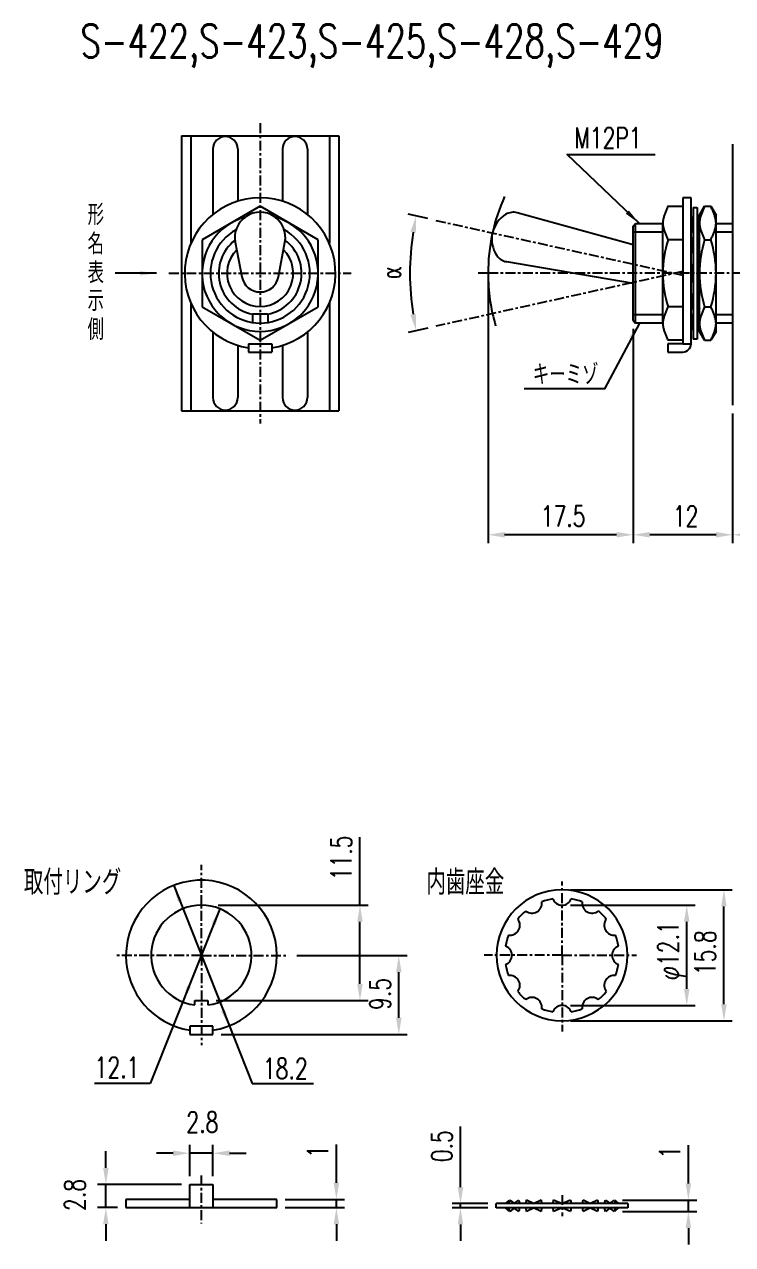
# Model space of a CAD drawing. Extents: x 10 to 170, y 35 to 182.
# Drawn here: x 10.1 to 95.5, y 34.9 to 182.1 of the extents above; entities that cross this region are included whole.
import ezdxf

# ---------------------------------------------------------------- set-up
doc = ezdxf.new("R2010")
doc.units = 0
doc.header["$LTSCALE"] = 0.2
doc.linetypes.add('CENTERX4', pattern=[10.5, 6, -1.5, 1.5, -1.5])
doc.layers.get('0').update_dxf_attribs({"linetype": 'CONTINUOUS'})
doc.layers.get('DEFPOINTS').update_dxf_attribs({"linetype": 'CONTINUOUS'})
for name, color, linetype in [('CENTER', 2, 'CENTERX4'), ('DIM', 4, 'CONTINUOUS'), ('FILE', 7, 'CONTINUOUS'), ('GAIKEI', 7, 'CONTINUOUS')]:
    doc.layers.add(name, color=color, linetype=linetype)
doc.styles.get("Standard").update_dxf_attribs({"font": 'txt.shx', "width": 0.72, "bigfont": 'extfont.shx'})
doc.dimstyles.get("Standard").update_dxf_attribs({"dimscale": 2, "dimtxt": 1.25, "dimasz": 1, "dimexe": 0.5, "dimexo": 0.5, "dimgap": 0.5, "dimtad": 3, "dimcen": 0.09, "dimclrd": 256, "dimclre": 256, "dimazin": 3, "dimtfac": 0.8, "dimtmove": 0, "dimatfit": 3})

# ---------------------------------------------------------------- blocks, each defined once
blk = doc.blocks.new('*D2')
at = {"linetype": 'BYBLOCK'}
for p, q in [((75.942261, 77.685994), (95.469611, 77.685994)), ((94.469611, 63.885994), (94.469611, 75.685994)), ((75.942261, 61.885994), (95.469611, 61.885994))]:
    blk.add_line(p, q, dxfattribs=at)
for points in [[(94.136278, 75.685994), (94.802944, 75.685994), (94.469611, 77.685994)], [(94.136278, 63.885994), (94.802944, 63.885994), (94.469611, 61.885994)]]:
    blk.add_solid(points, dxfattribs=at)
at = {"layer": 'DEFPOINTS', "color": 0, "linetype": 'BYBLOCK'}
for p in [(74.942261, 77.685994), (94.469611, 77.685994), (74.942261, 61.885994)]:
    blk.add_point(p, dxfattribs=at)
at = {"color": 0, "linetype": 'BYBLOCK', "width": 0.72}
blk.add_text('15.8', height=2.5, rotation=90, dxfattribs=at).set_placement((93.469611, 67.385994))
blk = doc.blocks.new('*D3')
at = {"linetype": 'BYBLOCK'}
for p, q in [((19.905862, 44.141152), (19.905862, 46.141152)), ((29.024078, 42.141152), (18.905862, 42.141152)), ((19.905862, 39.341152), (19.905862, 42.141152)), ((19.905862, 39.341152), (19.905862, 42.141152)), ((21.324078, 39.341152), (18.905862, 39.341152)), ((19.905862, 37.341152), (19.905862, 35.341152))]:
    blk.add_line(p, q, dxfattribs=at)
for points in [[(19.572529, 44.141152), (20.239195, 44.141152), (19.905862, 42.141152)], [(19.572529, 37.341152), (20.239195, 37.341152), (19.905862, 39.341152)]]:
    blk.add_solid(points, dxfattribs=at)
at = {"layer": 'DEFPOINTS', "color": 0, "linetype": 'BYBLOCK'}
for p in [(19.905862, 42.141152), (30.024078, 42.141152), (22.324078, 39.341152)]:
    blk.add_point(p, dxfattribs=at)
at = {"color": 0, "linetype": 'BYBLOCK', "width": 0.72}
blk.add_text('2.8', height=2.5, rotation=90, dxfattribs=at).set_placement((17.405862, 38.941152))
blk = doc.blocks.new('*D5')
at = {"linetype": 'BYBLOCK'}
for p, q in [((75.942261, 75.835994), (90.988515, 75.835994)), ((89.988515, 65.735994), (89.988515, 73.835994)), ((75.942261, 63.735994), (90.988515, 63.735994))]:
    blk.add_line(p, q, dxfattribs=at)
for points in [[(89.655182, 73.835994), (90.321848, 73.835994), (89.988515, 75.835994)], [(89.655182, 65.735994), (90.321848, 65.735994), (89.988515, 63.735994)]]:
    blk.add_solid(points, dxfattribs=at)
at = {"layer": 'DEFPOINTS', "color": 0, "linetype": 'BYBLOCK'}
for p in [(74.942261, 75.835994), (89.988515, 75.835994), (74.942261, 63.735994)]:
    blk.add_point(p, dxfattribs=at)
at = {"color": 0, "linetype": 'BYBLOCK', "width": 0.72}
blk.add_text('φ12.1', height=2.5, rotation=90, dxfattribs=at).set_placement((88.988515, 66.785994))
blk = doc.blocks.new('*D6')
at = {"linetype": 'BYBLOCK'}
for p, q in [((28.024078, 45.905812), (26.024078, 45.905812)), ((30.024078, 43.141152), (30.024078, 46.905812)), ((32.824078, 45.905812), (30.024078, 45.905812)), ((32.824078, 45.905812), (30.024078, 45.905812)), ((32.824078, 43.141152), (32.824078, 46.905812)), ((34.824078, 45.905812), (36.824078, 45.905812))]:
    blk.add_line(p, q, dxfattribs=at)
for points in [[(28.024078, 46.239145), (28.024078, 45.572478), (30.024078, 45.905812)], [(34.824078, 46.239145), (34.824078, 45.572478), (32.824078, 45.905812)]]:
    blk.add_solid(points, dxfattribs=at)
at = {"layer": 'DEFPOINTS', "color": 0, "linetype": 'BYBLOCK'}
for p in [(30.024078, 45.905812), (30.024078, 42.141152), (32.824078, 42.141152)]:
    blk.add_point(p, dxfattribs=at)
at = {"color": 0, "linetype": 'BYBLOCK', "width": 0.72}
blk.add_text('2.8', height=2.5, dxfattribs=at).set_placement((29.624078, 48.405812))
blk = doc.blocks.new('*D9')
at = {"linetype": 'BYBLOCK'}
for p, q in [((42.943522, 69.742532), (56.2479, 69.742532)), ((55.2479, 62.242532), (55.2479, 67.742532)), ((33.824078, 60.242532), (56.2479, 60.242532))]:
    blk.add_line(p, q, dxfattribs=at)
for points in [[(54.914567, 67.742532), (55.581233, 67.742532), (55.2479, 69.742532)], [(54.914567, 62.242532), (55.581233, 62.242532), (55.2479, 60.242532)]]:
    blk.add_solid(points, dxfattribs=at)
at = {"layer": 'DEFPOINTS', "color": 0, "linetype": 'BYBLOCK'}
for p in [(41.943522, 69.742532), (55.2479, 69.742532), (32.824078, 60.242532)]:
    blk.add_point(p, dxfattribs=at)
at = {"color": 0, "linetype": 'BYBLOCK', "width": 0.72}
blk.add_text('9.5', height=2.5, rotation=90, dxfattribs=at).set_placement((54.2479, 63.192532))
blk = doc.blocks.new('*D10')
at = {"linetype": 'BYBLOCK'}
for p, q in [((83.517617, 145.360987), (83.517617, 119.518594)), ((95.517617, 135.160987), (95.517617, 119.518594)), ((93.517617, 120.518594), (85.517617, 120.518594))]:
    blk.add_line(p, q, dxfattribs=at)
for points in [[(85.517617, 120.851928), (85.517617, 120.185261), (83.517617, 120.518594)], [(93.517617, 120.851928), (93.517617, 120.185261), (95.517617, 120.518594)]]:
    blk.add_solid(points, dxfattribs=at)
at = {"layer": 'DEFPOINTS', "color": 0, "linetype": 'BYBLOCK'}
for p in [(83.517617, 146.360987), (95.517617, 136.160987), (83.517617, 120.518594)]:
    blk.add_point(p, dxfattribs=at)
at = {"color": 0, "linetype": 'BYBLOCK', "width": 0.72}
blk.add_text('12', height=2.5, dxfattribs=at).set_placement((88.317617, 121.518594))
blk = doc.blocks.new('*D11')
at = {"linetype": 'BYBLOCK'}
for p, q in [((66.017617, 151.060987), (66.017617, 119.518594)), ((83.517617, 145.360987), (83.517617, 119.518594)), ((81.517617, 120.518594), (68.017617, 120.518594))]:
    blk.add_line(p, q, dxfattribs=at)
for points in [[(68.017617, 120.851928), (68.017617, 120.185261), (66.017617, 120.518594)], [(81.517617, 120.851928), (81.517617, 120.185261), (83.517617, 120.518594)]]:
    blk.add_solid(points, dxfattribs=at)
at = {"layer": 'DEFPOINTS', "color": 0, "linetype": 'BYBLOCK'}
for p in [(66.017617, 152.060987), (83.517617, 146.360987), (66.017617, 120.518594)]:
    blk.add_point(p, dxfattribs=at)
at = {"color": 0, "linetype": 'BYBLOCK', "width": 0.72}
blk.add_text('17.5', height=2.5, dxfattribs=at).set_placement((72.367617, 121.518594))
blk = doc.blocks.new('*D15')
at = {"linetype": 'BYBLOCK'}
for p, q in [((120.617617, 139.566681), (120.617617, 119.518594)), ((95.517617, 135.160987), (95.517617, 119.518594)), ((118.617617, 120.518594), (97.517617, 120.518594))]:
    blk.add_line(p, q, dxfattribs=at)
for points in [[(97.517617, 120.851928), (97.517617, 120.185261), (95.517617, 120.518594)], [(118.617617, 120.851928), (118.617617, 120.185261), (120.617617, 120.518594)]]:
    blk.add_solid(points, dxfattribs=at)
at = {"layer": 'DEFPOINTS', "color": 0, "linetype": 'BYBLOCK'}
for p in [(120.617617, 140.566681), (95.517617, 136.160987), (95.517617, 120.518594)]:
    blk.add_point(p, dxfattribs=at)
at = {"color": 0, "linetype": 'BYBLOCK', "width": 0.72}
blk.add_text('25.1', height=2.5, dxfattribs=at).set_placement((105.667617, 121.518594))
blk = doc.blocks.new('*D17')
at = {"linetype": 'BYBLOCK'}
for p, q in [((47.716257, 42.341152), (47.716257, 46.941152)), ((41.524078, 40.341152), (48.716257, 40.341152)), ((47.716257, 39.341152), (47.716257, 40.341152)), ((41.524078, 39.341152), (48.716257, 39.341152)), ((47.716257, 37.341152), (47.716257, 35.341152))]:
    blk.add_line(p, q, dxfattribs=at)
for points in [[(47.382923, 42.341152), (48.04959, 42.341152), (47.716257, 40.341152)], [(47.382923, 37.341152), (48.04959, 37.341152), (47.716257, 39.341152)]]:
    blk.add_solid(points, dxfattribs=at)
at = {"layer": 'DEFPOINTS', "color": 0, "linetype": 'BYBLOCK'}
for p in [(40.524078, 40.341152, 0.001526), (47.716257, 40.341152), (40.524078, 39.341152, 0.001526)]:
    blk.add_point(p, dxfattribs=at)
at = {"color": 0, "linetype": 'BYBLOCK', "width": 0.72}
blk.add_text('1', height=2.5, rotation=90, dxfattribs=at).set_placement((46.716257, 45.341152))
blk = doc.blocks.new('*D18')
at = {"linetype": 'BYBLOCK'}
for p, q in [((62.689692, 41.822943), (62.689692, 49.122943)), ((65.992261, 39.822943), (61.689692, 39.822943)), ((62.689692, 39.322943), (62.689692, 39.822943)), ((65.992261, 39.322943), (61.689692, 39.322943)), ((62.689692, 37.322943), (62.689692, 35.322943))]:
    blk.add_line(p, q, dxfattribs=at)
for points in [[(62.356359, 41.822943), (63.023025, 41.822943), (62.689692, 39.822943)], [(62.356359, 37.322943), (63.023025, 37.322943), (62.689692, 39.322943)]]:
    blk.add_solid(points, dxfattribs=at)
at = {"layer": 'DEFPOINTS', "color": 0, "linetype": 'BYBLOCK'}
for p in [(62.689692, 39.822943), (66.992261, 39.822943, 0.001526), (66.992261, 39.322943, 0.001526)]:
    blk.add_point(p, dxfattribs=at)
at = {"color": 0, "linetype": 'BYBLOCK', "width": 0.72}
blk.add_text('0.5', height=2.5, rotation=90, dxfattribs=at).set_placement((61.689692, 44.822943))
blk = doc.blocks.new('*D19')
at = {"linetype": 'BYBLOCK'}
for p, q in [((90.185207, 42.262565), (90.185207, 46.862565)), ((82.253334, 40.262565), (91.185207, 40.262565)), ((90.185207, 38.88332), (90.185207, 40.262565)), ((82.253334, 38.88332), (91.185207, 38.88332)), ((90.185207, 36.88332), (90.185207, 34.88332))]:
    blk.add_line(p, q, dxfattribs=at)
for points in [[(89.851874, 42.262565), (90.518541, 42.262565), (90.185207, 40.262565)], [(89.851874, 36.88332), (90.518541, 36.88332), (90.185207, 38.88332)]]:
    blk.add_solid(points, dxfattribs=at)
at = {"layer": 'DEFPOINTS', "color": 0, "linetype": 'BYBLOCK'}
for p in [(81.253334, 40.262565, 0.001526), (90.185207, 40.262565), (81.253334, 38.88332, 0.001526)]:
    blk.add_point(p, dxfattribs=at)
at = {"color": 0, "linetype": 'BYBLOCK', "width": 0.72}
blk.add_text('1', height=2.5, rotation=90, dxfattribs=at).set_placement((89.185207, 45.262565))
blk = doc.blocks.new('*D21')
at = {"linetype": 'BYBLOCK'}
for p, q in [((50.560727, 75.835983), (50.560727, 84.035983)), ((33.435594, 75.835983), (51.560727, 75.835983)), ((50.560727, 66.335994), (50.560727, 73.835983)), ((33.224078, 64.335994), (51.560727, 64.335994))]:
    blk.add_line(p, q, dxfattribs=at)
for points in [[(50.227394, 73.835983), (50.89406, 73.835983), (50.560727, 75.835983)], [(50.227394, 66.335994), (50.89406, 66.335994), (50.560727, 64.335994)]]:
    blk.add_solid(points, dxfattribs=at)
at = {"layer": 'DEFPOINTS', "color": 0, "linetype": 'BYBLOCK'}
for p in [(32.435594, 75.835983, 0.001526), (32.224078, 64.335994, 0.001526), (50.560727, 64.335994)]:
    blk.add_point(p, dxfattribs=at)
at = {"color": 0, "linetype": 'BYBLOCK', "width": 0.72}
blk.add_text('11.5', height=2.5, rotation=90, dxfattribs=at).set_placement((49.560727, 78.835983))

msp = doc.modelspace()

# ---------------------------------------------------------------- linework, layer by layer
at = {"layer": 'CENTER'}
for p, q in [((38.517617, 170.160987, 0.001526), (38.517617, 133.960987, 0.001526)), ((59.716885, 158.445956, 0.001526), (89.517617, 151.839292, 0.001526)), ((27.517617, 152.060987, 0.001526), (49.517617, 152.060987, 0.001526)), ((89.517617, 152.282682, 0.001526), (59.716885, 145.676018, 0.001526)), ((66.017617, 152.060987, 0.001526), (64.517617, 152.060987, 0.001526)), ((121.820165, 152.060987, 0.001526), (66.017617, 152.060987, 0.001526)), ((31.435594, 75.835983, 0.001526), (31.435594, 80.691255, 0.001526)), ((74.942261, 69.785994, 0.001526), (74.942261, 78.68791, 0.001526)), ((31.435594, 69.742532, 0.001526), (31.435594, 75.835983, 0.001526)), ((31.435594, 69.742532, 0.001526), (20.959293, 69.742532, 0.001526)), ((31.435594, 69.742532, 0.001526), (41.943522, 69.742532, 0.001526)), ((31.435594, 69.742532, 0.001526), (31.435594, 58.923841, 0.001526)), ((74.942261, 69.785994, 0.001526), (65.536469, 69.785994, 0.001526)), ((74.942261, 69.785994, 0.001526), (83.908927, 69.785994, 0.001526)), ((74.942261, 69.785994, 0.001526), (74.942261, 60.585635, 0.001526)), ((31.424078, 43.226662, 0.001526), (31.424078, 37.414632, 0.001526)), ((74.942261, 40.862397, 0.001526), (74.942261, 38.296542, 0.001526))]:
    msp.add_line(p, q, dxfattribs=at)
at = {"layer": 'DIM'}
for p, q in [((58.740589, 158.662395, 0.001526), (56.366534, 159.188711, 0.001526)), ((26.017617, 152.060987, 0.001526), (21.017617, 152.060987, 0.001526)), ((58.740589, 145.459579, 0.001526), (56.366534, 144.933263, 0.001526)), ((28.089847, 78.205154, 0.001526), (37.538231, 54.306728, 0.001526)), ((33.659651, 75.407802, 0.001526), (25.268582, 54.306728, 0.001526)), ((25.268582, 54.306728, 0.001526), (18.552038, 54.306728, 0.001526)), ((37.538231, 54.306728, 0.001526), (44.971121, 54.306728, 0.001526))]:
    msp.add_line(p, q, dxfattribs=at)
at = {"layer": 'DIM', "flags": 128}
for points in [[(84.267617, 158.060987), (75.553205, 166.375398), (86.165071, 166.375398)], [(84.267617, 146.060987), (80.080038, 138.110987), (70.364185, 138.110987)]]:
    msp.add_lwpolyline(points, dxfattribs=at)
at = {"layer": 'DIM'}
for radius, start, end in [(22.499999, 155.655355, 180), (31.931694, 171.089232, 188.910768), (22.499999, 180, 196.322555)]:
    msp.add_arc((88.517615, 152.060987, 0.001526), radius, start, end, dxfattribs=at)
for points in [[(82.638822, 159.251095, 0.001526), (83.002344, 159.632106, 0.001526), (84.267617, 158.060987, 0.001526)], [(56.64378, 157.069, 0.001526), (57.298844, 156.945161, 0.001526), (57.34283, 158.972271, 0.001526)], [(24.017617, 151.797682, 0.001526), (24.017617, 152.324292, 0.001526), (26.017617, 152.060987, 0.001526)], [(57.298844, 147.176813, 0.001526), (56.64378, 147.052974, 0.001526), (57.34283, 145.149703, 0.001526)], [(83.568499, 144.168749, 0.001526), (83.102574, 144.41417, 0.001526), (84.267617, 146.060987, 0.001526)], [(29.070039, 76.442045, 0.001526), (28.580313, 76.248429, 0.001526), (28.089847, 78.205154, 0.001526)], [(33.165288, 73.452058, 0.001526), (32.675949, 73.646648, 0.001526), (33.659651, 75.407802, 0.001526)], [(29.682869, 66.119931, 0.001526), (30.172208, 65.92534, 0.001526), (29.188506, 64.164187, 0.001526)], [(33.80115, 63.043019, 0.001526), (34.290876, 63.236635, 0.001526), (34.781342, 61.27991, 0.001526)]]:
    msp.add_solid(points, dxfattribs=at)
at = {"layer": 'GAIKEI', "linetype": 'CONTINUOUS'}
for p, q in [((29.017617, 168.660987, 0.001526), (29.017617, 135.460987, 0.001526)), ((29.017617, 168.660987, 0.001526), (48.017617, 168.660987, 0.001526)), ((30.167617, 168.660987, 0.001526), (30.167617, 155.678652, 0.001526)), ((46.867617, 168.660987, 0.001526), (46.867617, 155.678652, 0.001526)), ((48.017617, 168.660987, 0.001526), (48.017617, 135.460987, 0.001526)), ((32.817617, 167.060987, 0.001526), (32.817617, 159.154646, 0.001526)), ((35.817617, 167.060987, 0.001526), (35.817617, 160.751211, 0.001526)), ((41.217617, 167.060987, 0.001526), (41.217617, 160.751211, 0.001526)), ((44.217617, 167.060987, 0.001526), (44.217617, 159.154646, 0.001526)), ((95.517617, 167.660987, 0.001526), (95.517617, 136.160987, 0.001526)), ((89.501712, 161.160987, 0.001526), (89.501712, 143.560987, 0.001526)), ((90.501712, 161.160987, 0.001526), (89.501712, 161.160987, 0.001526)), ((90.501712, 143.560987, 0.001526), (90.501712, 161.160987, 0.001526)), ((38.517617, 160.14389, 0.001526), (31.517617, 156.102439, 0.001526)), ((45.517617, 156.102439, 0.001526), (38.517617, 160.14389, 0.001526)), ((83.517617, 155.506794, 0.001526), (69.53448, 159.362038, 0.001526)), ((87.726926, 160.143882, 0.001526), (89.501712, 160.143882, 0.001526)), ((90.759665, 160.010987, 0.001526), (91.259665, 160.010987, 0.001526)), ((90.759665, 160.010987, 0.001526), (90.759665, 152.007546, 0.001526)), ((91.259665, 160.010987, 0.001526), (91.259665, 152.060987, 0.001526)), ((91.517617, 159.06098, 0.001526), (92.142831, 160.143882, 0.001526)), ((91.517617, 145.060994, 0.001526), (91.517617, 159.06098, 0.001526)), ((92.142831, 160.143882, 0.001526), (92.892403, 160.143882, 0.001526)), ((92.892403, 160.143882, 0.001526), (93.517617, 159.06098, 0.001526)), ((93.517617, 145.060994, 0.001526), (93.517617, 159.06098, 0.001526)), ((83.517617, 157.760987, 0.001526), (83.817617, 158.060987, 0.001526)), ((83.517617, 146.360987, 0.001526), (83.517617, 157.760987, 0.001526)), ((83.817617, 146.060987, 0.001526), (83.817617, 158.060987, 0.001526)), ((83.817617, 158.060987, 0.001526), (87.102591, 158.060987, 0.001526)), ((87.101712, 146.060987, 0.001526), (87.102591, 158.060987, 0.001526)), ((90.501712, 158.060987, 0.001526), (90.645806, 158.060987, 0.001526)), ((90.520042, 158.372059, 0.001526), (90.759665, 158.870125, 0.001526)), ((90.520042, 158.372059, 0.001526), (90.759665, 158.468936, 0.001526)), ((90.759665, 157.77936, 0.001526), (90.520042, 158.372059, 0.001526)), ((90.520042, 157.283909, 0.001526), (90.759665, 157.876609, 0.001526)), ((91.259665, 158.870125, 0.001526), (91.499287, 158.372059, 0.001526)), ((91.259665, 157.876609, 0.001526), (91.499287, 157.283909, 0.001526)), ((91.261094, 158.468359, 0.001526), (91.499287, 158.372059, 0.001526)), ((91.499287, 158.372059, 0.001526), (91.261728, 157.784463, 0.001526)), ((91.373524, 158.060987, 0.001526), (91.518496, 158.060987, 0.001526)), ((93.517617, 158.060987, 0.001526), (95.517617, 158.060987, 0.001526)), ((31.517617, 156.102439, 0.001526), (31.517617, 148.019535, 0.001526)), ((45.517617, 148.019535, 0.001526), (45.517617, 156.102439, 0.001526)), ((83.517617, 157.060987, 0.001526), (87.102518, 157.060987, 0.001526)), ((89.501712, 156.102435, 0.001526), (87.726926, 156.102435, 0.001526)), ((90.501712, 157.060987, 0.001526), (90.759665, 157.060987, 0.001526)), ((90.511981, 156.331027, 0.001526), (90.759665, 156.399246, 0.001526)), ((90.759665, 155.431757, 0.001526), (90.511981, 156.331027, 0.001526)), ((90.759665, 157.187032, 0.001526), (90.520042, 157.283909, 0.001526)), ((91.499287, 157.283909, 0.001526), (91.259665, 157.187032, 0.001526)), ((91.259665, 157.060987, 0.001526), (91.517617, 157.060987, 0.001526)), ((91.507349, 156.331027, 0.001526), (91.259665, 155.431757, 0.001526)), ((91.263012, 156.398324, 0.001526), (91.507349, 156.331027, 0.001526)), ((92.142831, 156.102435, 0.001526), (92.892403, 156.102435, 0.001526)), ((93.517617, 157.060987, 0.001526), (95.517617, 157.060987, 0.001526)), ((35.520519, 155.809384, 0.001526), (36.306643, 151.64374, 0.001526)), ((40.72859, 151.64374, 0.001526), (41.514714, 155.809384, 0.001526)), ((90.511981, 154.600084, 0.001526), (90.759665, 155.499355, 0.001526)), ((90.759665, 154.531865, 0.001526), (90.511981, 154.600084, 0.001526)), ((91.259665, 155.499355, 0.001526), (91.507349, 154.600084, 0.001526)), ((91.507349, 154.600084, 0.001526), (91.259665, 154.531865, 0.001526)), ((68.227494, 153.466607, 0.001526), (83.517617, 150.884289, 0.001526)), ((90.501712, 153.085743, 0.001526), (90.759665, 153.148821, 0.001526)), ((91.517617, 153.085743, 0.001526), (91.259665, 153.148821, 0.001526)), ((90.759665, 152.030864, 0.001526), (90.501712, 153.085743, 0.001526)), ((90.501712, 151.036231, 0.001526), (90.759665, 152.09111, 0.001526)), ((90.759665, 152.114427, 0.001526), (90.759665, 144.110987, 0.001526)), ((91.259665, 152.030864, 0.001526), (91.517617, 153.085743, 0.001526)), ((91.517617, 151.036231, 0.001526), (91.259665, 152.09111, 0.001526)), ((91.259665, 152.060987, 0.001526), (91.259665, 144.110987, 0.001526)), ((90.759665, 150.973153, 0.001526), (90.501712, 151.036231, 0.001526)), ((91.259665, 150.973153, 0.001526), (91.517617, 151.036231, 0.001526)), ((90.511981, 149.521889, 0.001526), (90.759665, 149.590108, 0.001526)), ((90.759665, 148.622619, 0.001526), (90.511981, 149.521889, 0.001526)), ((90.511981, 147.790946, 0.001526), (90.759665, 148.690217, 0.001526)), ((91.259665, 149.590108, 0.001526), (91.507349, 149.521889, 0.001526)), ((91.507349, 149.521889, 0.001526), (91.259665, 148.622619, 0.001526)), ((91.259665, 148.690217, 0.001526), (91.507349, 147.790946, 0.001526)), ((30.167617, 148.443322, 0.001526), (30.167617, 135.460987, 0.001526)), ((31.517617, 148.019535, 0.001526), (38.517617, 143.978083, 0.001526)), ((38.517617, 143.978083, 0.001526), (45.517617, 148.019535, 0.001526)), ((46.867617, 148.443322, 0.001526), (46.867617, 135.460987, 0.001526)), ((89.501712, 148.019539, 0.001526), (87.726926, 148.019539, 0.001526)), ((90.759665, 147.722727, 0.001526), (90.511981, 147.790946, 0.001526)), ((91.507349, 147.790946, 0.001526), (91.263012, 147.723649, 0.001526)), ((92.142831, 148.019539, 0.001526), (92.892403, 148.019539, 0.001526)), ((37.592617, 147.160987, 0.001526), (39.442617, 147.160987, 0.001526)), ((37.592617, 147.160987, 0.001526), (37.592617, 146.132718, 0.001526)), ((39.442617, 147.160987, 0.001526), (39.442617, 146.132718, 0.001526)), ((87.101786, 147.060987, 0.001526), (83.517617, 147.060987, 0.001526)), ((83.517617, 146.360987, 0.001526), (83.817617, 146.060987, 0.001526)), ((87.101712, 146.060987, 0.001526), (83.817617, 146.060987, 0.001526)), ((90.759665, 147.060987, 0.001526), (90.501712, 147.060987, 0.001526)), ((90.645806, 146.060987, 0.001526), (90.501712, 146.060987, 0.001526)), ((90.520042, 146.838064, 0.001526), (90.759665, 146.934941, 0.001526)), ((90.759665, 146.245365, 0.001526), (90.520042, 146.838064, 0.001526)), ((90.520042, 145.749914, 0.001526), (90.759665, 146.342614, 0.001526)), ((90.759665, 145.653037, 0.001526), (90.520042, 145.749914, 0.001526)), ((90.759665, 145.251849, 0.001526), (90.520042, 145.749914, 0.001526)), ((91.517617, 147.060987, 0.001526), (91.259665, 147.060987, 0.001526)), ((91.259665, 146.934941, 0.001526), (91.499287, 146.838064, 0.001526)), ((91.499287, 146.838064, 0.001526), (91.259665, 146.245365, 0.001526)), ((91.499287, 145.749914, 0.001526), (91.259665, 145.251849, 0.001526)), ((91.499287, 145.749914, 0.001526), (91.261094, 145.653615, 0.001526)), ((91.261728, 146.337511, 0.001526), (91.499287, 145.749914, 0.001526)), ((91.518496, 146.060987, 0.001526), (91.373524, 146.060987, 0.001526)), ((95.517617, 147.060987, 0.001526), (93.517617, 147.060987, 0.001526)), ((95.517617, 146.060987, 0.001526), (93.517617, 146.060987, 0.001526)), ((32.817617, 144.967328, 0.001526), (32.817617, 137.060987, 0.001526)), ((44.217617, 144.967328, 0.001526), (44.217617, 137.060987, 0.001526)), ((92.142831, 143.978091, 0.001526), (91.517617, 145.060994, 0.001526)), ((93.517617, 145.060994, 0.001526), (92.892403, 143.978091, 0.001526)), ((35.817617, 143.370762, 0.001526), (35.817617, 137.060987, 0.001526)), ((37.117617, 143.560987, 0.001526), (37.117617, 142.560987, 0.001526)), ((37.117617, 143.560987, 0.001526), (39.917617, 143.560987, 0.001526)), ((39.917617, 143.560987, 0.001526), (39.917617, 142.560987, 0.001526)), ((41.217617, 143.370762, 0.001526), (41.217617, 137.060987, 0.001526)), ((87.701712, 143.560987, 0.001526), (87.701712, 142.560987, 0.001526)), ((89.501712, 143.560987, 0.001526), (87.701712, 143.560987, 0.001526)), ((89.501712, 143.978091, 0.001526), (87.726926, 143.978091, 0.001526)), ((89.501712, 143.560987, 0.001526), (90.501712, 143.560987, 0.001526)), ((91.259665, 144.110987, 0.001526), (90.759665, 144.110987, 0.001526)), ((92.142831, 143.978091, 0.001526), (92.892403, 143.978091, 0.001526)), ((37.117617, 142.560987, 0.001526), (39.917617, 142.560987, 0.001526)), ((87.701712, 142.560987, 0.001526), (89.501712, 142.560987, 0.001526)), ((29.017617, 135.460987, 0.001526), (48.017617, 135.460987, 0.001526)), ((30.624078, 63.78912, 0.001526), (30.624078, 64.335994, 0.001526)), ((30.624078, 64.335994, 0.001526), (32.224078, 64.335994, 0.001526)), ((32.224078, 64.335994, 0.001526), (32.224078, 63.78912, 0.001526)), ((30.024078, 61.242532, 0.001526), (30.024078, 60.843094, 0.001526)), ((32.824078, 61.242532, 0.001526), (30.024078, 61.242532, 0.001526)), ((30.024078, 60.843094, 0.001526), (30.024078, 60.242532, 0.001526)), ((32.824078, 60.843094, 0.001526), (32.824078, 61.242532, 0.001526)), ((32.824078, 60.242532, 0.001526), (32.824078, 60.843094, 0.001526)), ((30.024078, 60.242532, 0.001526), (32.824078, 60.242532, 0.001526)), ((30.024078, 40.341152, 0.001526), (30.024078, 42.141152, 0.001526)), ((30.024078, 42.141152, 0.001526), (32.824078, 42.141152, 0.001526)), ((32.824078, 42.141152, 0.001526), (32.824078, 40.341152, 0.001526)), ((22.324078, 40.341152, 0.001526), (22.324078, 39.341152, 0.001526)), ((30.024078, 40.341152, 0.001526), (22.324078, 40.341152, 0.001526)), ((30.024078, 39.341152, 0.001526), (30.024078, 40.341152, 0.001526)), ((32.824078, 40.341152, 0.001526), (32.824078, 39.341152, 0.001526)), ((40.524078, 40.341152, 0.001526), (32.824078, 40.341152, 0.001526)), ((40.524078, 39.341152, 0.001526), (40.524078, 40.341152, 0.001526)), ((74.995701, 39.822943, 0.001526), (66.992261, 39.822943, 0.001526)), ((66.992261, 39.322943, 0.001526), (66.992261, 39.822943, 0.001526)), ((68.133123, 39.822943, 0.001526), (68.631188, 40.262565, 0.001526)), ((68.534311, 39.822943, 0.001526), (68.631188, 40.262565, 0.001526)), ((68.631188, 40.262565, 0.001526), (69.223888, 39.822943, 0.001526)), ((69.126639, 39.822943, 0.001526), (69.719338, 40.262565, 0.001526)), ((69.719338, 40.262565, 0.001526), (69.816215, 39.822943, 0.001526)), ((70.604001, 39.822943, 0.001526), (70.67222, 40.270627, 0.001526)), ((70.67222, 40.270627, 0.001526), (71.571491, 39.822943, 0.001526)), ((71.503893, 39.822943, 0.001526), (72.403163, 40.270627, 0.001526)), ((72.403163, 40.270627, 0.001526), (72.471382, 39.822943, 0.001526)), ((73.854427, 39.822943, 0.001526), (73.917505, 40.280895, 0.001526)), ((73.917505, 40.280895, 0.001526), (74.972384, 39.822943, 0.001526)), ((82.892261, 39.822943, 0.001526), (74.88882, 39.822943, 0.001526)), ((74.912138, 39.822943, 0.001526), (75.967017, 40.280895, 0.001526)), ((75.967017, 40.280895, 0.001526), (76.030095, 39.822943, 0.001526)), ((77.413139, 39.822943, 0.001526), (77.481358, 40.270627, 0.001526)), ((77.481358, 40.270627, 0.001526), (78.380629, 39.822943, 0.001526)), ((78.313031, 39.822943, 0.001526), (79.212301, 40.270627, 0.001526)), ((79.212301, 40.270627, 0.001526), (79.28052, 39.822943, 0.001526)), ((80.068306, 39.822943, 0.001526), (80.165183, 40.262565, 0.001526)), ((80.165183, 40.262565, 0.001526), (80.757883, 39.822943, 0.001526)), ((80.660634, 39.822943, 0.001526), (81.253334, 40.262565, 0.001526)), ((81.253334, 40.262565, 0.001526), (81.751399, 39.822943, 0.001526)), ((81.253334, 40.262565, 0.001526), (81.35021, 39.822943, 0.001526)), ((82.892261, 39.822943, 0.001526), (82.892261, 39.322943, 0.001526)), ((22.324078, 39.341152, 0.001526), (40.524078, 39.341152, 0.001526)), ((74.942261, 39.322943, 0.001526), (66.992261, 39.322943, 0.001526)), ((68.631188, 38.88332, 0.001526), (68.133123, 39.322943, 0.001526)), ((68.631188, 38.88332, 0.001526), (68.534889, 39.321514, 0.001526)), ((69.218785, 39.32088, 0.001526), (68.631188, 38.88332, 0.001526)), ((69.719338, 38.88332, 0.001526), (69.126639, 39.322943, 0.001526)), ((69.816215, 39.322943, 0.001526), (69.719338, 38.88332, 0.001526)), ((70.67222, 38.875259, 0.001526), (70.604923, 39.319596, 0.001526)), ((71.571491, 39.322943, 0.001526), (70.67222, 38.875259, 0.001526)), ((72.403163, 38.875259, 0.001526), (71.503893, 39.322943, 0.001526)), ((72.471382, 39.322943, 0.001526), (72.403163, 38.875259, 0.001526)), ((73.917505, 38.864991, 0.001526), (73.854427, 39.322943, 0.001526)), ((74.942261, 39.315577, 0.001526), (73.917505, 38.864991, 0.001526)), ((82.892261, 39.322943, 0.001526), (74.942261, 39.322943, 0.001526)), ((75.967017, 38.864991, 0.001526), (74.942261, 39.315577, 0.001526)), ((76.030095, 39.322943, 0.001526), (75.967017, 38.864991, 0.001526)), ((77.481358, 38.875259, 0.001526), (77.413139, 39.322943, 0.001526)), ((78.380629, 39.322943, 0.001526), (77.481358, 38.875259, 0.001526)), ((79.212301, 38.875259, 0.001526), (78.313031, 39.322943, 0.001526)), ((79.279598, 39.319596, 0.001526), (79.212301, 38.875259, 0.001526)), ((80.165183, 38.88332, 0.001526), (80.068306, 39.322943, 0.001526)), ((80.757883, 39.322943, 0.001526), (80.165183, 38.88332, 0.001526)), ((81.253334, 38.88332, 0.001526), (80.665737, 39.32088, 0.001526)), ((81.751399, 39.322943, 0.001526), (81.253334, 38.88332, 0.001526)), ((81.349633, 39.321514, 0.001526), (81.253334, 38.88332, 0.001526))]:
    msp.add_line(p, q, dxfattribs=at)
for centre, radius, start, end in [((34.317617, 167.060987, 0.001526), 1.5, 0, 180), ((42.717617, 167.060987, 0.001526), 1.5, 0, 180), ((38.517617, 152.060987, 0.001526), 9.1, 278.849883, 261.150117), ((38.517617, 156.374984, 0.001526), 3.05, 349.313047, 190.686953), ((69.967993, 156.173339, 0.001526), 3.5, 120.898007, 214.101993), ((69.069348, 157.674984, 0.001526), 1.75, 74.586111, 120.898007), ((92.176425, 157.444314, 0.001526), 5.163459, 158.513542, 163.261079), ((95.997041, 155.944078, 0.001526), 9.268068, 155.82395, 158.534831), ((113.966037, 147.884195, 0.001526), 28.961887, 154.956631, 155.836002), ((96.59233, 157.444314, 0.001526), 5.163459, 158.513542, 163.261079), ((100.412946, 155.944078, 0.001526), 9.268068, 155.82395, 158.534831), ((118.381942, 147.884195, 0.001526), 28.961887, 154.956631, 155.836002), ((78.719058, 153.409273, 0.001526), 15.691993, 23.79216, 25.415207), ((81.247294, 154.523903, 0.001526), 12.928955, 21.849131, 23.792328), ((89.089672, 157.668438, 0.001526), 4.479637, 16.376305, 21.849074), ((38.517617, 152.060987, 0.001526), 7, 105.109381, 74.890619), ((89.552045, 158.114469, 0.001526), 2.450349, 170.300566, 179.796831), ((89.552039, 158.131847, 0.001526), 2.450343, 180.203181, 189.699446), ((90.462912, 157.95841, 0.001526), 3.374488, 163.240716, 170.294349), ((90.462912, 158.287908, 0.001526), 3.374488, 189.705651, 196.759284), ((93.96795, 158.114469, 0.001526), 2.450349, 170.300566, 179.796831), ((93.967944, 158.131847, 0.001526), 2.450343, 180.203181, 189.699446), ((94.878817, 157.95841, 0.001526), 3.374488, 163.240716, 170.294349), ((94.878817, 158.287908, 0.001526), 3.374488, 189.705651, 196.759284), ((89.756051, 157.864274, 0.001526), 3.785078, 10.088501, 16.376166), ((90.146034, 158.290341, 0.001526), 3.385132, 343.251955, 350.283378), ((91.252436, 158.130509, 0.001526), 2.265192, 359.814054, 10.088549), ((91.076148, 158.13108, 0.001526), 2.441481, 350.28328, 359.814092), ((38.517617, 152.060987, 0.001526), 6, 118.929636, 61.070364), ((100.476484, 152.060987, 0.001526), 13.374772, 162.412046, 197.587954), ((92.176425, 158.802003, 0.001526), 5.163459, 196.738921, 201.486458), ((95.997041, 160.302239, 0.001526), 9.268068, 201.465169, 204.17605), ((113.966037, 168.362122, 0.001526), 28.961887, 204.163998, 205.043369), ((104.892389, 152.060987, 0.001526), 13.374772, 162.412046, 197.587954), ((96.59233, 158.802003, 0.001526), 5.163459, 196.738921, 201.486458), ((100.412946, 160.302239, 0.001526), 9.268068, 201.465169, 204.17605), ((118.381942, 168.362122, 0.001526), 28.961887, 204.163998, 205.043369), ((66.653292, 168.362122, 0.001526), 28.961887, 334.956631, 335.836002), ((80.142845, 152.060987, 0.001526), 13.374772, 342.412046, 17.587954), ((84.54578, 160.334454, 0.001526), 9.351058, 335.83586, 338.52268), ((88.423992, 158.808556, 0.001526), 5.183457, 338.522706, 343.251916), ((38.517617, 152.060987, 0.001526), 5, 127.318914, 259.338868), ((38.517617, 152.060987, 0.001526), 4, 134.915819, 45.084181), ((38.517617, 152.060987, 0.001526), 5, 280.661132, 52.681086), ((68.518921, 155.192171, 0.001526), 1.75, 214.101993, 260.413889), ((38.517617, 152.060987, 0.001526), 2.25, 190.686953, 349.313047), ((92.176413, 145.319971, 0.001526), 5.163448, 158.513499, 163.261035), ((95.997041, 143.819734, 0.001526), 9.268068, 155.82395, 158.534831), ((113.966102, 135.759852, 0.001526), 28.961946, 154.956684, 155.836056), ((96.592318, 145.319971, 0.001526), 5.163448, 158.513499, 163.261035), ((100.412946, 143.819734, 0.001526), 9.268068, 155.82395, 158.534831), ((118.382007, 135.759852, 0.001526), 28.961946, 154.956684, 155.836056), ((78.719023, 141.284929, 0.001526), 15.692025, 23.792106, 25.415154), ((81.247294, 142.399559, 0.001526), 12.928955, 21.849131, 23.792328), ((89.089682, 145.544095, 0.001526), 4.479627, 16.376349, 21.849118), ((89.552045, 145.990126, 0.001526), 2.450349, 170.300566, 179.796831), ((89.552045, 146.007504, 0.001526), 2.450349, 180.203169, 189.699434), ((90.462912, 145.834067, 0.001526), 3.374488, 163.240716, 170.294349), ((93.96795, 145.990126, 0.001526), 2.450349, 170.300566, 179.796831), ((93.96795, 146.007504, 0.001526), 2.450349, 180.203169, 189.699434), ((94.878817, 145.834067, 0.001526), 3.374488, 163.240716, 170.294349), ((89.756051, 145.739931, 0.001526), 3.785078, 10.088501, 16.376166), ((91.252436, 146.006166, 0.001526), 2.265192, 359.814054, 10.088549), ((91.076142, 146.006736, 0.001526), 2.441487, 350.283293, 359.814104), ((90.462912, 146.163564, 0.001526), 3.374488, 189.705651, 196.759284), ((92.176413, 146.677659, 0.001526), 5.163448, 196.738965, 201.486501), ((95.997041, 148.177896, 0.001526), 9.268068, 201.465169, 204.17605), ((113.966102, 156.237779, 0.001526), 28.961946, 204.163944, 205.043316), ((94.878817, 146.163564, 0.001526), 3.374488, 189.705651, 196.759284), ((96.592318, 146.677659, 0.001526), 5.163448, 196.738965, 201.486501), ((100.412946, 148.177896, 0.001526), 9.268068, 201.465169, 204.17605), ((118.382007, 156.237779, 0.001526), 28.961946, 204.163944, 205.043316), ((66.653226, 156.237779, 0.001526), 28.961946, 334.956684, 335.836056), ((84.54578, 148.210111, 0.001526), 9.351058, 335.83586, 338.52268), ((88.424004, 146.684213, 0.001526), 5.183446, 338.522662, 343.251872), ((90.146034, 146.165997, 0.001526), 3.385132, 343.251955, 350.283378), ((89.501712, 143.560987, 0.001526), 1, 270, 0), ((34.317617, 137.060987, 0.001526), 1.5, 180, 0), ((42.717617, 137.060987, 0.001526), 1.5, 180, 0), ((31.435594, 69.742532, 0.001526), 9.1, 278.776509, 180), ((74.942261, 69.785994, 0.001526), 7.9, 90, 270), ((74.942261, 69.785994, 0.001526), 6.9, 99.308552, 110.691448), ((74.942261, 77.035994, 0.001526), 1.2, 201.554437, 270), ((74.942261, 69.785994, 0.001526), 7.9, 0, 90), ((74.942261, 77.035994, 0.001526), 1.2, 270, 338.445563), ((74.942261, 69.785994, 0.001526), 6.9, 69.308552, 80.691448), ((31.424078, 69.785994, 0.001526), 6.05, 277.598556, 262.401444), ((74.942261, 69.785994, 0.001526), 6.9, 129.308552, 140.691448), ((71.317261, 76.064679, 0.001526), 1.2, 231.554437, 8.445563), ((78.567261, 76.064679, 0.001526), 1.2, 171.554437, 308.445563), ((74.942261, 69.785994, 0.001526), 6.9, 39.308552, 50.691448), ((68.663577, 73.410994, 0.001526), 1.2, 261.554437, 38.445563), ((81.220945, 73.410994, 0.001526), 1.2, 141.554437, 278.445563), ((74.942261, 69.785994, 0.001526), 6.9, 159.308552, 170.691448), ((74.942261, 69.785994, 0.001526), 6.9, 9.308552, 20.691448), ((67.692261, 69.785994, 0.001526), 1.2, 291.554437, 68.445563), ((82.192261, 69.785994, 0.001526), 1.2, 111.554437, 248.445563), ((31.435594, 69.742532, 0.001526), 9.1, 180, 261.076728), ((74.942261, 69.785994, 0.001526), 7.9, 270, 0), ((74.942261, 69.785994, 0.001526), 6.9, 189.308552, 200.691448), ((74.942261, 69.785994, 0.001526), 6.9, 339.308552, 350.691448), ((68.663577, 66.160994, 0.001526), 1.2, 321.554437, 98.445563), ((81.220945, 66.160994, 0.001526), 1.2, 81.554437, 218.445563), ((74.942261, 69.785994, 0.001526), 6.9, 219.308552, 230.691448), ((74.942261, 69.785994, 0.001526), 6.9, 309.308552, 320.691448), ((71.317261, 63.50731, 0.001526), 1.2, 351.554437, 128.445563), ((74.942261, 69.785994, 0.001526), 6.9, 249.308552, 260.691448), ((74.942261, 62.535994, 0.001526), 1.2, 90, 158.445563), ((74.942261, 62.535994, 0.001526), 1.2, 21.554437, 90), ((74.942261, 69.785994, 0.001526), 6.9, 279.308552, 290.691448), ((78.567261, 63.50731, 0.001526), 1.2, 51.554437, 188.445563)]:
    msp.add_arc(centre, radius, start, end, dxfattribs=at)

# ---------------------------------------------------------------- texts
at = {"layer": 'DIM'}
for s, height, width, p in [('M12P1', 2.5, 0.72, (76.436934, 167.144169, 0.001526)), ('形\u3000', 2.5, 0.72, (17.69867, 157.867356, 0.001526)), ('名', 2.5, 0.72, (17.69867, 154.353071, 0.001526)), ('表', 2.5, 0.72, (17.69867, 150.873071, 0.001526)), ('示', 2.5, 0.72, (17.69867, 147.513071, 0.001526)), ('側', 2.5, 0.72, (17.69867, 144.033071, 0.001526)), ('キーミゾ', 2.5, 0.72, (71.419437, 138.597153, 0.001526)), ('取付リング', 3, 0.712, (10.016015, 77.090751, 0.001526)), ('内歯座金', 3, 0.712, (58.575561, 77.090751, 0.001526)), ('12.1', 2.5, 0.72, (18.552038, 55.011347, 0.001526)), ('18.2', 2.5, 0.72, (38.848635, 54.872957, 0.001526))]:
    msp.add_text(s, height=height, dxfattribs=dict(at, width=width)).set_placement(p)
at = {"layer": 'DIM', "width": 0.72}
msp.add_text('α', height=2.5, rotation=90, dxfattribs=at).set_placement((55.585921, 151.340987, 0.001526))
at = {"layer": 'FILE', "width": 0.72}
msp.add_text('S-422,S-423,S-425,S-428,S-429', height=4, dxfattribs=at).set_placement((16.855708, 178.089764))

# ---------------------------------------------------------------- dimensions: what is measured, and where the dimension line sits
at = {"layer": 'DIM'}
for base, p1, p2, picture, middle in [((66.017617, 120.518594, 0.001526), (83.517617, 146.360987, 0.001526), (66.017617, 152.060987, 0.001526), '*D11', (74.767617, 122.768594, 0.001526)), ((83.517617, 120.518594, 0.001526), (95.517617, 136.160987, 0.001526), (83.517617, 146.360987, 0.001526), '*D10', (89.517617, 122.768594, 0.001526)), ((95.517617, 120.518594, 0.001526), (120.617617, 140.566681, 0.001526), (95.517617, 136.160987, 0.001526), '*D15', (108.067617, 122.768594, 0.001526)), ((30.024078, 45.905812, 0.001526), (32.824078, 42.141152, 0.001526), (30.024078, 42.141152, 0.001526), '*D6', (31.424078, 49.655812, 0.001526))]:
    dim = msp.add_linear_dim(base=base, p1=p1, p2=p2, dimstyle='Standard', override={"dimscale": 2}, dxfattribs=at)
    dim.commit()
    dim.dimension.update_dxf_attribs({"geometry": picture, "text_midpoint": middle})
dim = msp.add_linear_dim(base=(50.560727, 64.335994), p1=(32.435594, 75.835983, 0.001526), p2=(32.224078, 64.335994, 0.001526), angle=90, dimstyle='Standard', dxfattribs=at)
dim.commit()
dim.dimension.update_dxf_attribs({"geometry": '*D21', "text_midpoint": (50.560727, 80.935983), "dimtype": 128})
for base, p1, p2, picture, middle in [((94.469611, 77.685994, 0.001526), (74.942261, 61.885994, 0.001526), (74.942261, 77.685994, 0.001526), '*D2', (92.219611, 69.785994, 0.001526)), ((55.2479, 69.742532, 0.001526), (32.824078, 60.242532, 0.001526), (41.943522, 69.742532, 0.001526), '*D9', (52.9979, 64.992532, 0.001526))]:
    dim = msp.add_linear_dim(base=base, p1=p1, p2=p2, angle=90, dimstyle='Standard', override={"dimscale": 2}, dxfattribs=at)
    dim.commit()
    dim.dimension.update_dxf_attribs({"geometry": picture, "text_midpoint": middle})
dim = msp.add_linear_dim(base=(89.988515, 75.835994, 0.001526), p1=(74.942261, 63.735994, 0.001526), p2=(74.942261, 75.835994, 0.001526), angle=90, text='φ<>', dimstyle='Standard', override={"dimscale": 2}, dxfattribs=at)
dim.commit()
dim.dimension.update_dxf_attribs({"geometry": '*D5', "text_midpoint": (87.738515, 69.785994, 0.001526)})
for base, p1, p2, picture, middle in [((62.689692, 39.822943), (66.992261, 39.322943, 0.001526), (66.992261, 39.822943, 0.001526), '*D18', (60.439692, 46.472943)), ((47.716257, 40.341152), (40.524078, 39.341152, 0.001526), (40.524078, 40.341152, 0.001526), '*D17', (45.466257, 45.641152))]:
    dim = msp.add_linear_dim(base=base, p1=p1, p2=p2, angle=90, dimstyle='Standard', dxfattribs=at)
    dim.commit()
    dim.dimension.update_dxf_attribs({"geometry": picture, "text_midpoint": middle})
dim = msp.add_linear_dim(base=(19.905862, 42.141152, 0.001526), p1=(22.324078, 39.341152, 0.001526), p2=(30.024078, 42.141152, 0.001526), angle=90, dimstyle='Standard', override={"dimscale": 2}, dxfattribs=at)
dim.commit()
dim.dimension.update_dxf_attribs({"geometry": '*D3', "text_midpoint": (16.155862, 40.741152, 0.001526), "text_rotation": 90})
dim = msp.add_linear_dim(base=(90.185207, 40.262565), p1=(81.253334, 38.88332, 0.001526), p2=(81.253334, 40.262565, 0.001526), angle=90, text='1', dimstyle='Standard', dxfattribs=at)
dim.commit()
dim.dimension.update_dxf_attribs({"geometry": '*D19', "text_midpoint": (87.935207, 45.562565)})

doc.saveas('drawing.dxf')
